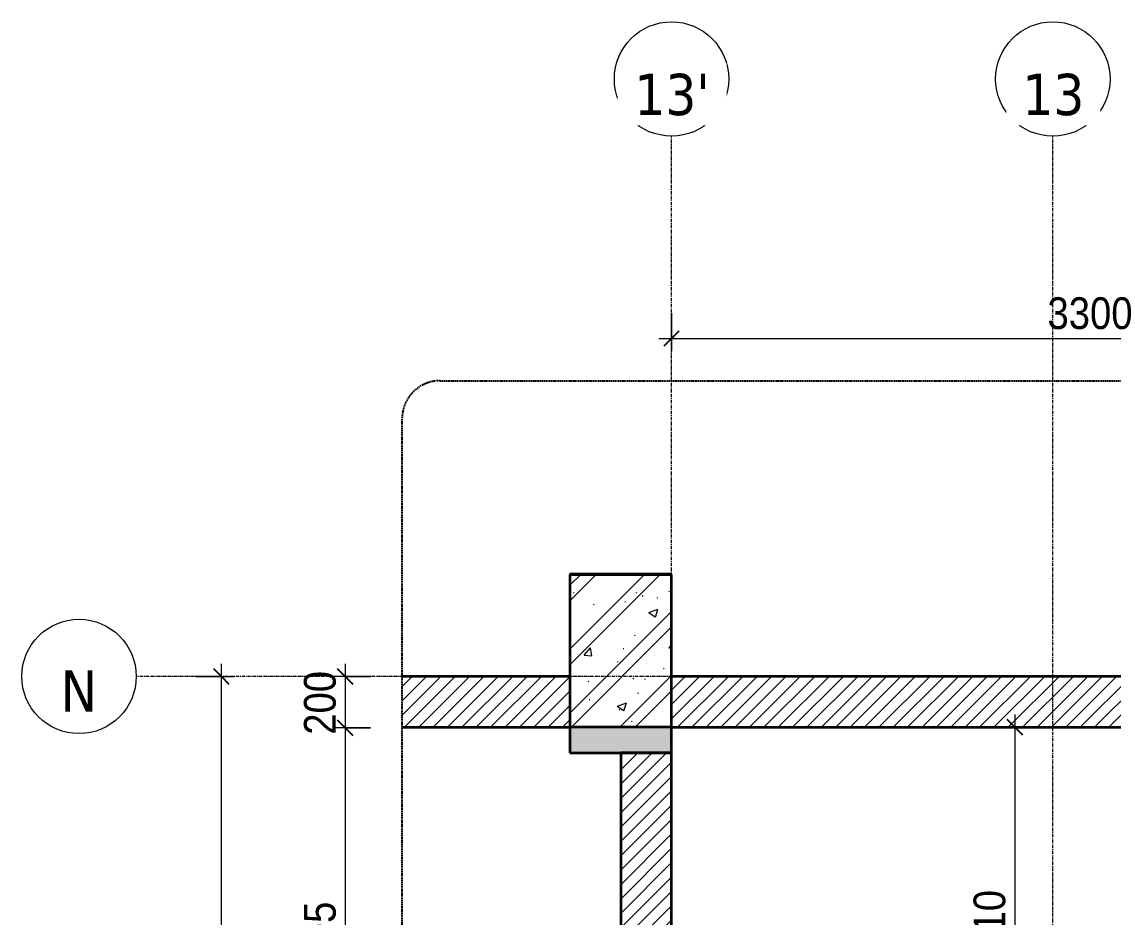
# Model space of a CAD drawing. Header units: millimetres. Extents: x 112507 to 177976, y -4970 to 80839.
# Drawn here: x 131336 to 135630, y 77289 to 80813 of the extents above; entities that cross this region are included whole.
import ezdxf

# ---------------------------------------------------------------- set-up
doc = ezdxf.new("R2010")
doc.units = ezdxf.units.MM
for name, pattern in [('Dash - Tight', [4.5, 3, -1.5]), ('Grid Line', [22.225, 12.7, -3.175, 3.175, -3.175]), ('Hidden', [7.14375, 4.7625, -2.38125]), ('Overhead', [3.96875, 2.38125, -1.5875])]:
    doc.linetypes.add(name, pattern=pattern)
for name, color, linetype, lineweight in [('0-4', 90, 'Continuous', 5), ('A-ANNO-DIMS', 211, 'Continuous', 9), ('A-ANNO-DIMS-50', 211, 'Continuous', 9), ('A-DETL-GENF-2', 92, 'Dash - Tight', 18), ('A-DETL-GENF-3', 254, 'Continuous', 18), ('A-DETL-GENF-4', 92, 'Hidden', 25), ('A-DETL-MEDM', 33, 'Continuous', 35), ('A-WALL-3', 113, 'Continuous', 35), ('A-WALL-PATT-2', 111, 'Continuous', 18), ('M-EQPM', 50, 'Continuous', 18), ('M-EQPM-1', 50, 'Continuous', 25), ('S-COLS-1', 9, 'Continuous', 5), ('S-COLS-2', 7, 'Continuous', 35), ('S-GRID-1', 1, 'Grid Line', 9), ('S-GRID-IDEN', 1, 'Continuous', 9), ('S-STRS-MBND', 31, 'Overhead', 18)]:
    doc.layers.add(name, color=color, linetype=linetype, lineweight=lineweight)
doc.styles.add('Tahoma_B', font='tahomabd.ttf', dxfattribs={"height": 162.5})
doc.styles.add('UTM Avo', font='', dxfattribs={"width": 0.9, "height": 125})
doc.styles.get('UTM Avo').set_extended_font_data('UTM Avo')
doc.dimstyles.new('1_Dim_chi_tiet_2_5', dxfattribs={"dimscale": 304.8, "dimtxt": 124.912619, "dimasz": 0.19685, "dimexe": 0.164042, "dimexo": 0.0625, "dimgap": 0.016404, "dimtad": 1, "dimdec": 0, "dimrnd": 5, "dimzin": 0, "dimdsep": 46, "dimtxsty": 'UTM Avo', "dimblk1": 'OBLIQUE', "dimblk2": 'OBLIQUE', "dimsah": 1, "dimcen": 0.09, "dimdle": 0.164042, "dimazin": 0, "dimtfac": 1, "dimtdec": 4, "dimtix": 1, "dimtmove": 0, "dimatfit": 3, "dimfxl": 0.328084, "dimfxlon": 1, "dimtvp": 1, "dimtolj": 1, "dimtzin": 0, "dimarcsym": 2})
pattern_1 = [(45, (18939.878, 0), (-28.284271, 28.284271), [])]

# ---------------------------------------------------------------- blocks, each defined once
blk = doc.blocks.new('NCV_TKTC_KET CAU_rvt-3-TKCS_THANG BỘ TB5 - MẶT BẰNG TẦNG 8')
at = {"layer": 'S-COLS-1'}
blk.add_hatch(color=256, dxfattribs=at).paths.add_polyline_path([(114952.6, 77936.9), (114952.6, 78039), (114552.6, 78039), (114552.6, 77936.9)])
at = {"layer": 'S-COLS-2'}
for p, q in [((114552.6, 78039), (114552.6, 77936.9)), ((114952.6, 77936.9), (114952.6, 78039)), ((114552.6, 77936.9), (114952.6, 77936.9))]:
    blk.add_line(p, q, dxfattribs=at)
blk = doc.blocks.new('TKTC_XREF_251221_MB TANG 2-7 - TKTC_XREF_251221_MB TANG 2-7-2039446-TKCS_THANG BỘ TB5 - MẶT BẰNG TẦNG 8')
at = {"layer": 'M-EQPM-1'}
for p, q in [((80900, 61403.7), (80900, 61400)), ((81300, 61403.7), (80900, 61403.7)), ((81300, 61400), (81300, 61403.7))]:
    blk.add_line(p, q, dxfattribs=at)
blk = doc.blocks.new('BORDER VIEW - BORDER VIEW-3764658-TKCS_THANG BỘ TB5 - MẶT BẰNG TẦNG 8')
at = {"layer": 'A-DETL-GENF-4'}
for p, q in [((150, 9763.8), (5336.3, 9763.8)), ((0, 150), (0, 9613.8))]:
    blk.add_line(p, q, dxfattribs=at)
blk.add_arc((150, 9613.8), 150, 90, 180, dxfattribs=at)
blk = doc.blocks.new('Grid - M_Grid Head - Circle-353313-TKCS_THANG BỘ TB5 - MẶT BẰNG TẦNG 8')
at = {"layer": 'S-GRID-IDEN'}
blk.add_circle((0, 0), 4.5, dxfattribs=at)
blk = doc.blocks.new('DIMBLOCK77-TKCS_THANG BỘ TB5 - MẶT BẰNG TẦNG 8')
at = {"layer": 'A-ANNO-DIMS-50'}
for p, q in [((132608.6, 78286.9), (132608.6, 78034.9)), ((132708.6, 78236.9), (132558.6, 78236.9)), ((132608.6, 78236.9), (132708.6, 78236.9)), ((132708.6, 78034.9), (132558.6, 78034.9)), ((132608.6, 78034.9), (132708.6, 78034.9))]:
    blk.add_line(p, q, dxfattribs=at)
at = {"layer": 'A-ANNO-DIMS-50', "lineweight": 25}
for p, q in [((132608.6, 78236.9), (132578.6, 78266.9)), ((132608.6, 78236.9), (132638.6, 78206.9)), ((132608.6, 78034.9), (132578.6, 78064.9)), ((132608.6, 78034.9), (132638.6, 78004.9))]:
    blk.add_line(p, q, dxfattribs=at)
at = {"layer": 'A-ANNO-DIMS-50', "color": 0, "insert": (132446.2, 78007.5), "char_height": 125, "width": 308.118, "attachment_point": 1, "rotation": 90, "line_spacing_factor": 1.110334, "style": 'UTM Avo'}
blk.add_mtext('200', dxfattribs=at)
blk = doc.blocks.new('_Oblique')
at = {"color": 0, "linetype": 'ByBlock', "lineweight": -2}
blk.add_line((-0.5, -0.5), (0.5, 0.5), dxfattribs=at)
blk = doc.blocks.new('DIMBLOCK78-TKCS_THANG BỘ TB5 - MẶT BẰNG TẦNG 8')
at = {"layer": 'A-ANNO-DIMS-50', "lineweight": 25}
for p, q in [((132608.6, 78034.9), (132578.6, 78064.9)), ((132608.6, 78034.9), (132638.6, 78004.9)), ((132608.6, 76339), (132578.6, 76369)), ((132608.6, 76339), (132638.6, 76309))]:
    blk.add_line(p, q, dxfattribs=at)
at = {"layer": 'A-ANNO-DIMS-50'}
for p, q in [((132708.6, 78034.9), (132558.6, 78034.9)), ((132608.6, 78034.9), (132608.6, 76339)), ((132608.6, 78034.9), (132708.6, 78034.9)), ((132708.6, 76339), (132558.6, 76339)), ((132608.6, 76339), (132708.6, 76339))]:
    blk.add_line(p, q, dxfattribs=at)
at = {"layer": 'A-ANNO-DIMS-50', "color": 0, "insert": (132446.2, 77015.8), "char_height": 125, "width": 410.824, "attachment_point": 1, "rotation": 90, "line_spacing_factor": 1.110334, "style": 'UTM Avo'}
blk.add_mtext('1695', dxfattribs=at)
blk = doc.blocks.new('DIMBLOCK80-TKCS_THANG BỘ TB5 - MẶT BẰNG TẦNG 8')
at = {"layer": 'A-ANNO-DIMS-50'}
for p, q in [((133892.4, 79666.6), (133892.4, 79516.6)), ((133892.4, 79566.6), (133892.4, 79666.6)), ((137192.4, 79666.6), (137192.4, 79516.6)), ((137192.4, 79566.6), (137192.4, 79666.6)), ((133842.4, 79566.6), (137242.4, 79566.6))]:
    blk.add_line(p, q, dxfattribs=at)
at = {"layer": 'A-ANNO-DIMS-50', "lineweight": 25}
for p, q in [((133892.4, 79566.6), (133862.4, 79536.6)), ((133892.4, 79566.6), (133922.4, 79596.6)), ((137192.4, 79566.6), (137162.4, 79536.6)), ((137192.4, 79566.6), (137222.4, 79596.6))]:
    blk.add_line(p, q, dxfattribs=at)
at = {"layer": 'A-ANNO-DIMS-50', "color": 0, "insert": (135371.3, 79729), "char_height": 125, "width": 410.824, "attachment_point": 1, "line_spacing_factor": 1.110334, "style": 'UTM Avo'}
blk.add_mtext('3300', dxfattribs=at)
blk = doc.blocks.new('DIMBLOCK87-TKCS_THANG BỘ TB5 - MẶT BẰNG TẦNG 8')
at = {"layer": 'A-ANNO-DIMS-50'}
for p, q in [((132121.3, 73036.9), (132121.3, 78286.9)), ((132021.3, 78236.9), (132171.3, 78236.9)), ((132121.3, 78236.9), (132021.3, 78236.9)), ((132021.3, 73036.9), (132171.3, 73036.9)), ((132121.3, 73036.9), (132021.3, 73036.9))]:
    blk.add_line(p, q, dxfattribs=at)
at = {"layer": 'A-ANNO-DIMS-50', "lineweight": 25}
for p, q in [((132121.3, 78236.9), (132091.3, 78266.9)), ((132121.3, 78236.9), (132151.3, 78206.9)), ((132121.3, 73036.9), (132091.3, 73066.9)), ((132121.3, 73036.9), (132151.3, 73006.9))]:
    blk.add_line(p, q, dxfattribs=at)
at = {"layer": 'A-ANNO-DIMS-50', "color": 0, "insert": (131958.9, 75465.7), "char_height": 125, "width": 410.824, "attachment_point": 1, "rotation": 90, "line_spacing_factor": 1.110334, "style": 'UTM Avo'}
blk.add_mtext('5200', dxfattribs=at)
blk = doc.blocks.new('DIMBLOCK90-TKCS_THANG BỘ TB5 - MẶT BẰNG TẦNG 8')
at = {"layer": 'A-ANNO-DIMS-50', "lineweight": 25}
for p, q in [((135242.7, 78036.9), (135212.7, 78066.9)), ((135242.7, 78036.9), (135272.7, 78006.9)), ((135242.7, 76429.4), (135212.7, 76459.4)), ((135242.7, 76429.4), (135272.7, 76399.4))]:
    blk.add_line(p, q, dxfattribs=at)
at = {"layer": 'A-ANNO-DIMS-50'}
for p, q in [((135242.7, 78086.9), (135242.7, 76379.4)), ((135342.7, 78036.9), (135192.7, 78036.9)), ((135242.7, 78036.9), (135342.7, 78036.9)), ((135342.7, 76429.4), (135192.7, 76429.4)), ((135242.7, 76429.4), (135342.7, 76429.4))]:
    blk.add_line(p, q, dxfattribs=at)
at = {"layer": 'A-ANNO-DIMS-50', "color": 0, "insert": (135080.3, 77062), "char_height": 125, "width": 410.824, "attachment_point": 1, "rotation": 90, "line_spacing_factor": 1.110334, "style": 'UTM Avo'}
blk.add_mtext('1610', dxfattribs=at)

msp = doc.modelspace()

# ---------------------------------------------------------------- hatches: boundary and pattern name
at = {"layer": 'A-DETL-GENF-3'}
h = msp.add_hatch(dxfattribs=at)
h.set_pattern_fill('FP_2', color=256, style=0, pattern_type=2)
h.set_pattern_definition([(50, (18939.88, 0), (364.3679, -31.8783), [38.1, -419.1]), (355, (18939.88, 0), (-70.4859, 382.1133), [30.48, -335.28]), (100.451, (18970.24, -2.66), (293.885, 350.2334), [32.38, -356.18]), (46.184, (18939.9, 101.6), (542.1585, -84.0858), [57.15, -628.65]), (96.636, (18985.06, 94.6), (474.8049, 494.8554), [48.57, -534.27]), (351.184, (18939.9, 101.6), (474.8102, 494.85), [45.72, -502.92]), (21, (18990.68, 76.2), (303.22847, -204.53046), [38.1, -419.1]), (326, (18990.68, 76.2), (123.6039, 368.376), [30.48, -335.28]), (71.451, (19015.95, 59.16), (426.8341, 163.8427), [32.38, -356.18]), (37.5, (18939.88, 0), (6.17665, 169.11015), [3.353, -327.863, 3.353, -337.007, -336.55]), (37.5, (18939.88, 0), (6.17665, 169.11015), [-671.576, 3.353, -333.197]), (7.5, (18939.88, 0), (133.63888, 200.3615), [3.353, -190.703, 3.353, -320.243, -128.27]), (7.5, (18939.88, 0), (133.63888, 200.3615), [-517.652, 3.353, -124.917]), (327.5, (18826.6, 0), (271.18182, -11.45836), [3.353, -123.647, 3.353, -392.887, -525.78]), (327.5, (18826.6, 0), (271.18182, -11.45836), [-523.24, 3.353, -522.427]), (317.5, (18775.8, 0), (296.2585, 50.85285), [3.353, -161.747, 3.353, -259.791, -373.38]), (317.5, (18775.8, 0), (296.2585, 50.85285), [-428.244, 3.353, -370.027]), (45, (18939.88, 0), (-125.72359, 125.72359), []), (45, (18939.88, 190.5), (-125.72359, 125.72359), [])])
h.paths.add_polyline_path([(137592.4, 78036.9), (137592.4, 78636.9), (137192.4, 78636.9), (137192.4, 78036.9)])
h.paths.add_polyline_path([(133492.4, 78039), (133892.4, 78039), (133892.4, 78636.9), (133492.4, 78636.9)])
at = {"layer": 'A-WALL-PATT-2'}
h = msp.add_hatch(dxfattribs=at)
h.set_pattern_fill('FP_1', color=256, style=0, pattern_type=2)
h.set_pattern_definition(pattern_1)
h.paths.add_polyline_path([(133492.4, 78036.9), (133492.4, 78236.9), (132832.4, 78236.9), (132832.4, 78036.9)])
h = msp.add_hatch(dxfattribs=at)
h.set_pattern_fill('FP_1', color=256, style=0, pattern_type=2)
h.set_pattern_definition(pattern_1)
h.paths.add_polyline_path([(137192.4, 78036.9), (137192.4, 78236.9), (133892.4, 78236.9), (133892.4, 78036.9), (135569.9, 78036.9)])
h = msp.add_hatch(dxfattribs=at)
h.set_pattern_fill('FP_1', color=256, style=0, pattern_type=2)
h.set_pattern_definition(pattern_1)
h.paths.add_polyline_path([(133892.4, 74516.9), (133892.4, 77936.9), (133692.4, 77936.9), (133692.4, 74516.9)])

# ---------------------------------------------------------------- linework, layer by layer
at = {"layer": 'A-DETL-MEDM'}
for p, q in [((133892.4, 78636.9), (133492.4, 78636.9)), ((133492.4, 78636.9), (133492.4, 78039)), ((133892.4, 78039), (133892.4, 78636.9)), ((133492.4, 78039), (133892.4, 78039))]:
    msp.add_line(p, q, dxfattribs=at)
at = {"layer": 'A-WALL-3'}
for p, q in [((133492.4, 78236.9), (132832.4, 78236.9)), ((137192.4, 78236.9), (133892.4, 78236.9)), ((132832.4, 78036.9), (133492.4, 78036.9)), ((133492.4, 78036.9), (133492.4, 78039)), ((133892.4, 78039), (133892.4, 78036.9)), ((133892.4, 78036.9), (137192.4, 78036.9)), ((133692.4, 77936.9), (133692.4, 75337.4)), ((133892.4, 77936.9), (133692.4, 77936.9)), ((133892.4, 74516.9), (133892.4, 77936.9))]:
    msp.add_line(p, q, dxfattribs=at)
at = {"layer": 'S-GRID-1'}
for p, q in [((133892.4, 79113.1), (133892.4, 80363.1)), ((135392.4, 79113.1), (135392.4, 80363.1)), ((133892.4, 70137.5), (133892.4, 79113.1)), ((135392.4, 70137.5), (135392.4, 79113.1)), ((133036.4, 78236.9), (131786.4, 78236.9)), ((138249.5, 78236.9), (133036.4, 78236.9))]:
    msp.add_line(p, q, dxfattribs=at)
at = {"layer": 'S-STRS-MBND'}
for p, q in [((133892.4, 78036.9), (133892.4, 76339)), ((137192, 78036.9), (133892.4, 78036.9))]:
    msp.add_line(p, q, dxfattribs=at)

# ---------------------------------------------------------------- block references
at = {"layer": '0-4'}
msp.add_blockref('NCV_TKTC_KET CAU_rvt-3-TKCS_THANG BỘ TB5 - MẶT BẰNG TẦNG 8', (18939.9, 0), dxfattribs=at)
at = {"layer": 'A-DETL-GENF-2'}
msp.add_blockref('BORDER VIEW - BORDER VIEW-3764658-TKCS_THANG BỘ TB5 - MẶT BẰNG TẦNG 8', (132832.4, 69636.9), dxfattribs=at)
at = {"layer": 'M-EQPM'}
msp.add_blockref('TKTC_XREF_251221_MB TANG 2-7 - TKTC_XREF_251221_MB TANG 2-7-2039446-TKCS_THANG BỘ TB5 - MẶT BẰNG TẦNG 8', (52592.4, 17236.9), dxfattribs=at)
at = {"layer": 'S-GRID-IDEN', "xscale": 49.99999999999998, "yscale": 49.99999999999998, "zscale": 49.99999999999998}
for p in [(133892.4, 80588.1), (135392.4, 80588.1)]:
    msp.add_blockref('Grid - M_Grid Head - Circle-353313-TKCS_THANG BỘ TB5 - MẶT BẰNG TẦNG 8', p, dxfattribs=at)
at = {"layer": 'S-GRID-IDEN', "xscale": 49.99999999999998, "yscale": 49.99999999999998, "zscale": 49.99999999999998, "rotation": 89.99999999999974}
msp.add_blockref('Grid - M_Grid Head - Circle-353313-TKCS_THANG BỘ TB5 - MẶT BẰNG TẦNG 8', (131561.4, 78236.9), dxfattribs=at)

# ---------------------------------------------------------------- dimensions: what is measured, and where the dimension line sits
at = {"layer": 'A-ANNO-DIMS'}
dim = msp.add_linear_dim(base=(137192.4, 79566.6), p1=(133892.4, 79666.6), p2=(137192.4, 79666.6), dimstyle='1_Dim_chi_tiet_2_5', override={"dimpost": '<>', "dimfxl": 3300}, dxfattribs=at)
dim.commit()
dim.dimension.update_dxf_attribs({"geometry": 'DIMBLOCK80-TKCS_THANG BỘ TB5 - MẶT BẰNG TẦNG 8', "text_midpoint": (135542.4, 79636.3)})
for base, p1, p2, override, picture, middle in [((132608.6, 78034.9), (132708.6, 78236.9), (132708.6, 78034.9), {"dimpost": '<>', "dimfxl": 202.052476}, 'DIMBLOCK77-TKCS_THANG BỘ TB5 - MẶT BẰNG TẦNG 8', (132538.9, 78135.9)), ((132121.3, 78236.9), (132021.3, 73036.9), (132021.3, 78236.9), {"dimpost": '<>', "dimfxl": 5200.050696}, 'DIMBLOCK87-TKCS_THANG BỘ TB5 - MẶT BẰNG TẦNG 8', (132051.6, 75636.9)), ((132608.6, 76339), (132708.6, 78034.9), (132708.6, 76339), {"dimpost": '<>', "dimfxl": 1695.895049}, 'DIMBLOCK78-TKCS_THANG BỘ TB5 - MẶT BẰNG TẦNG 8', (132539, 77186.9)), ((135242.6874, 76429.3885), (135342.6874, 78036.936), (135342.6874, 76429.3885), {"dimpost": '<>', "dimfxl": 1607.547524}, 'DIMBLOCK90-TKCS_THANG BỘ TB5 - MẶT BẰNG TẦNG 8', (135173.0023, 77233.1623))]:
    dim = msp.add_linear_dim(base=base, p1=p1, p2=p2, angle=90, dimstyle='1_Dim_chi_tiet_2_5', override=override, dxfattribs=at)
    dim.commit()
    dim.dimension.update_dxf_attribs({"geometry": picture, "text_midpoint": middle})

# ---------------------------------------------------------------- next in the draw order: texts
at = {"layer": 'S-GRID-IDEN', "char_height": 162.5, "attachment_point": 5, "line_spacing_factor": 0.996129, "style": 'Tahoma_B', "bg_fill": 3, "box_fill_scale": 1.25, "bg_fill_color": 256, "bg_fill_true_color": 13158600, "bg_fill_transparency": 0}
for s, insert, width in [("\\pt634.99962,1269.99925,1905.0005,2540.00013,3174.99975,3809.99937,4445.00062,5080.00025,5714.99987,6349.9995,6985.00075,7620.00037,8255,8889.99962,9524.99925,10160.0005,10795.00013,11429.99975,12064.99938,12700.00063,13335.00025,13969.99988,14604.9995,15240.00075,15875.00038,16510,17144.99963,17779.99925,18415.0005,19050.00013,19684.99975,20319.99938;13'", (133894.5, 80525.7), 347.5), ('\\pt634.99962,1269.99925,1905.0005,2540.00013,3174.99975,3809.99937,4445.00062,5080.00025,5714.99987,6349.9995,6985.00075,7620.00037,8255,8889.99962,9524.99925,10160.0005,10795.00013,11429.99975,12064.99938,12700.00063,13335.00025,13969.99988,14604.9995,15240.00075,15875.00038,16510,17144.99963,17779.99925,18415.0005,19050.00013,19684.99975,20319.99938;13', (135394.5, 80525.7), 288), ('\\pt634.99962,1269.99925,1905.0005,2540.00013,3174.99975,3809.99937,4445.00062,5080.00025,5714.99987,6349.9995,6985.00075,7620.00037,8255,8889.99962,9524.99925,10160.0005,10795.00013,11429.99975,12064.99938,12700.00063,13335.00025,13969.99988,14604.9995,15240.00075,15875.00038,16510,17144.99963,17779.99925,18415.0005,19050.00013,19684.99975,20319.99938;N', (131560.9, 78179.7), 175.5)]:
    msp.add_mtext(s, dxfattribs=dict(at, insert=insert, width=width))

doc.saveas('drawing.dxf')
